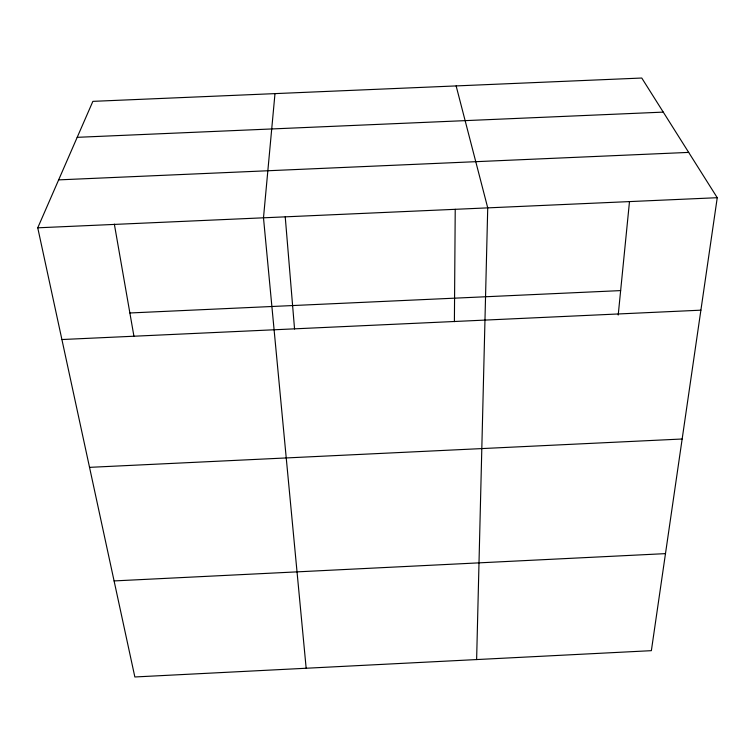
<?xml version="1.0" encoding="UTF-8"?>
<svg xmlns="http://www.w3.org/2000/svg" width="755" height="755" viewBox="0 0 755 755"><rect width="100%" height="100%" fill="white"/><g stroke="black" fill="none" stroke-linecap="round" stroke-linejoin="round"><path stroke-width="1.13" d="M454.397 321.658L455.227 209.295M476.622 659.568L487.73 207.87L456.133 85.919M274.99 93.62L263.486 217.808L306.162 668.241M618.213 315.033L629.491 201.576M717.25 197.706L651.367 650.668L134.852 676.971L37.75 227.812L92.874 101.359L641.769 78.029L717.25 197.706L37.75 227.812M114.09 580.925L665.476 553.632M89.534 467.354L682.152 439.004M129.869 312.976L620.638 290.6M61.901 339.533L700.895 310.173M77.199 137.325L663.267 112.117M58.645 179.879L688.673 152.397M114.345 224.131L133.918 336.126M285.23 216.817L294.554 329.01"/></g></svg>
